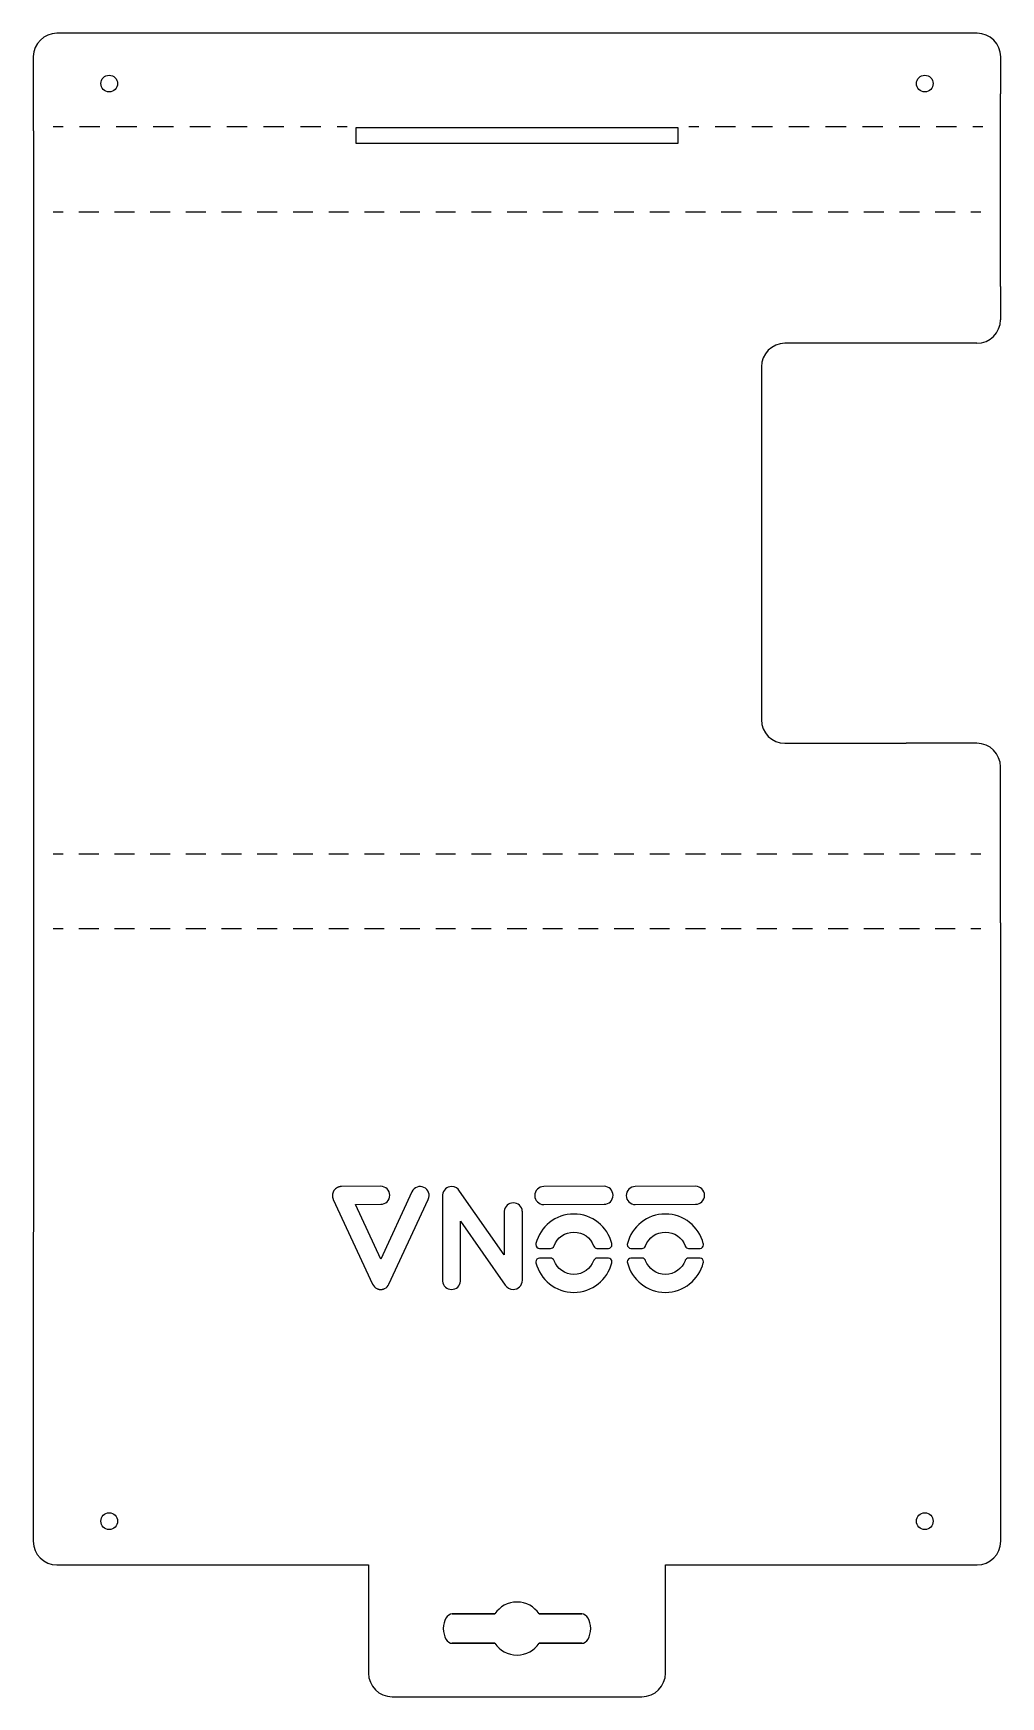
# Model space of a CAD drawing. Extents: x 14 to 274, y 11 to 458.
import ezdxf

# ---------------------------------------------------------------- set-up
doc = ezdxf.new("R2010")
doc.units = 0
doc.layers.add('Layer_1', color=7, linetype='CONTINUOUS')

msp = doc.modelspace()

# ---------------------------------------------------------------- linework, layer by layer
at = {"layer": 'Layer_1', "color": 1}
for points in [[(267.333942, 458.388182), (262.579556, 458.388182), (24.686332, 458.388182), (20.034251, 458.388182)], [(13.691306, 452.18141), (13.68425, 452.18141), (13.68425, 452.038182), (13.68425, 442.60949), (13.68425, 441.979782), (13.68425, 432.181379), (13.721292, 432.181379), (13.721292, 409.377824), (13.721292, 409.270227), (13.721292, 239.37774), (13.764683, 239.37774), (13.764683, 219.37771), (13.786217, 219.37771), (13.684261, 53.214446)], [(273.683942, 442.60949), (273.683942, 452.038182)], [(273.619031, 390.34511), (273.619031, 409.270227), (273.619031, 409.377824), (273.619031, 432.270279), (273.581989, 432.270279), (273.581989, 441.505649)], [(19.045123, 433.328754), (21.690957, 433.328754)], [(95.355331, 433.328754), (98.001164, 433.328754)], [(189.888952, 433.328754), (192.534786, 433.328754)], [(266.199163, 433.328754), (268.844996, 433.328754)], [(19.045123, 410.436019), (21.690957, 410.436019)], [(265.677252, 410.436019), (268.323085, 410.436019)], [(273.619031, 390.34511), (273.619031, 381.429004)], [(252.201928, 375.079109), (215.704245, 375.079109)], [(267.269031, 375.079109), (252.201892, 375.079109)], [(209.354245, 368.729109), (209.354245, 273.970175)], [(215.704245, 267.620175), (248.305498, 267.620175)], [(267.269031, 267.620317), (248.305461, 267.620317)], [(273.619031, 250.392202), (273.619031, 261.270458)], [(273.683953, 53.214446), (273.683953, 219.37771), (273.662448, 219.37771), (273.662448, 239.37774), (273.619056, 239.37774), (273.619056, 250.392168)], [(19.045123, 237.946874), (21.690957, 237.946874)], [(265.677252, 237.946874), (268.323085, 237.946874)], [(19.045123, 217.845599), (21.690957, 217.845599)], [(265.677252, 217.845599), (268.323085, 217.845599)], [(107.082387, 148.585645), (96.502911, 148.527762), (96.502911, 148.52446)], [(107.082387, 148.58288), (107.082387, 148.585645), (107.082387, 148.585645)], [(126.14286, 148.523359), (126.14286, 148.523359)], [(167.070594, 148.585645), (150.864313, 148.527225), (150.864313, 148.52446)], [(167.070594, 148.582343), (167.070594, 148.585645), (167.070594, 148.585645)], [(191.662513, 148.585645), (175.456232, 148.527225), (175.456232, 148.52446)], [(191.662513, 148.582343), (191.662513, 148.585645), (191.662513, 148.585645)], [(94.310177, 145.079909), (94.308524, 145.079909), (104.881937, 122.267322)], [(115.462513, 147.125484), (115.460859, 147.125484), (107.080183, 129.043393), (100.285903, 143.702439), (107.082387, 143.739918), (107.082387, 143.742656)], [(109.277878, 122.267322), (119.851289, 145.079909), (119.849635, 145.079909)], [(123.670108, 146.190058), (123.670108, 144.121906), (123.670108, 123.186182)], [(140.253971, 141.884504), (140.244048, 141.884504), (140.244048, 130.196553), (128.264488, 147.315645)], [(150.864313, 143.683671), (150.864313, 143.68147), (167.070594, 143.739354), (167.070594, 143.742119)], [(175.456232, 143.683671), (175.456232, 143.68147), (191.662513, 143.739354), (191.662513, 143.742119)], [(128.515291, 123.186182), (128.515291, 139.18742), (140.541155, 122.042984)], [(145.1201, 123.33226), (145.1201, 141.884504), (145.110177, 141.884504)], [(158.966628, 141.124932), (158.966628, 141.124932)], [(183.55579, 141.124932), (183.55579, 141.124932)], [(149.717785, 131.909162), (152.706476, 131.909162)], [(165.287412, 131.909162), (168.158693, 131.909162)], [(174.3075, 131.909162), (177.295638, 131.909162)], [(189.876577, 131.909162), (192.747855, 131.909162)], [(152.707577, 129.290902), (149.718889, 129.290902)], [(165.229534, 129.29697), (165.229534, 129.29697)], [(168.159244, 129.290902), (165.288516, 129.290902)], [(173.331299, 128.127836), (173.330746, 128.127836)], [(177.296741, 129.290902), (174.30805, 129.290902)], [(189.818699, 129.29697), (189.818699, 129.29697)], [(192.748408, 129.290902), (189.877127, 129.290902)], [(20.034263, 46.864446), (35.136327, 46.864446), (103.774181, 46.864446), (103.774181, 17.786018)], [(183.594034, 17.786018), (183.594034, 46.864446), (252.290803, 46.864446), (267.333953, 46.864446)], [(110.124181, 11.436018), (177.244034, 11.436018)]]:
    msp.add_lwpolyline(points, dxfattribs=at)
for points in [[(36.352093, 444.866213), (36.352093, 444.866213)], [(255.516064, 444.866213), (255.516064, 444.866213)], [(186.902798, 428.813588), (100.496582, 428.813588), (100.496582, 433.070204), (186.902798, 433.070204), (186.902798, 428.813588), (186.902798, 428.813588)], [(36.352093, 58.609914), (36.352093, 58.609914)], [(255.516064, 58.609914), (255.516064, 58.609914)], [(137.758878, 33.706287), (126.265378, 33.706287)], [(161.102887, 33.706287), (149.609387, 33.706287)], [(161.102887, 33.706287), (161.102887, 33.706287)], [(126.265378, 25.78747), (137.758878, 25.78747)], [(149.609387, 25.78747), (161.102887, 25.78747)]]:
    msp.add_lwpolyline(points, close=True, dxfattribs=at)
for points in [[(20.034251, 458.388182), (16.575264, 458.388182), (13.768211, 455.621699), (13.691306, 452.18141)], [(273.683942, 452.038182), (273.683942, 455.545499), (270.841258, 458.388182), (267.333942, 458.388182)], [(31.85206, 444.866213), (31.85206, 446.108696), (32.859593, 447.116229), (34.102077, 447.116229)], [(34.102077, 447.116229), (35.34456, 447.116229), (36.352093, 446.108696), (36.352093, 444.866213)], [(251.016031, 444.866213), (251.016031, 446.108696), (252.023564, 447.116229), (253.266047, 447.116229)], [(253.266047, 447.116229), (254.508883, 447.116229), (255.516064, 446.108696), (255.516064, 444.866213)], [(34.102077, 442.616196), (32.859593, 442.616196), (31.85206, 443.623729), (31.85206, 444.866213)], [(36.352093, 444.866213), (36.352093, 443.623729), (35.34456, 442.616196), (34.102077, 442.616196)], [(253.266047, 442.616196), (252.023564, 442.616196), (251.016031, 443.623729), (251.016031, 444.866213)], [(255.516064, 444.866213), (255.516064, 443.623729), (254.508883, 442.616196), (253.266047, 442.616196)], [(273.581989, 441.505649), (273.645136, 441.864777), (273.683942, 442.232371), (273.683942, 442.60949)], [(26.088861, 433.328754), (26.088861, 433.328754), (28.164785, 433.328754), (31.586186, 433.328754)], [(35.983999, 433.328754), (37.668774, 433.328754), (39.51553, 433.328754), (41.481275, 433.328754)], [(45.878861, 433.328754), (47.657426, 433.328754), (49.498365, 433.328754), (51.376085, 433.328754)], [(55.774035, 433.328754), (57.59834, 433.328754), (59.438041, 433.328754), (61.271159, 433.328754)], [(65.668926, 433.328754), (67.535286, 433.328754), (69.375802, 433.328754), (71.166308, 433.328754)], [(75.564252, 433.328754), (77.501355, 433.328754), (79.345959, 433.328754), (81.061636, 433.328754)], [(85.459564, 433.328754), (87.746798, 433.328754), (89.627295, 433.328754), (90.956915, 433.328754)], [(196.932694, 433.328754), (196.932694, 433.328754), (199.008616, 433.328754), (202.430013, 433.328754)], [(206.827828, 433.328754), (208.512605, 433.328754), (210.359363, 433.328754), (212.325105, 433.328754)], [(216.72318, 433.328754), (218.501745, 433.328754), (220.342677, 433.328754), (222.220386, 433.328754)], [(226.618309, 433.328754), (228.442602, 433.328754), (230.28229, 433.328754), (232.115391, 433.328754)], [(236.513116, 433.328754), (238.379454, 433.328754), (240.219952, 433.328754), (242.010438, 433.328754)], [(246.407802, 433.328754), (248.344777, 433.328754), (250.189278, 433.328754), (251.904864, 433.328754)], [(256.302998, 433.328754), (258.590342, 433.328754), (260.470941, 433.328754), (261.800625, 433.328754)], [(25.952724, 410.436019), (25.952724, 410.436019), (27.840706, 410.436019), (31.280077, 410.436019)], [(35.542123, 410.436019), (37.142288, 410.436019), (38.923079, 410.436019), (40.869406, 410.436019)], [(45.131174, 410.436019), (46.815698, 410.436019), (48.593899, 410.436019), (50.458693, 410.436019)], [(54.720672, 410.436019), (56.437402, 410.436019), (58.214774, 410.436019), (60.048237, 410.436019)], [(64.310156, 410.436019), (66.04395, 410.436019), (67.820856, 410.436019), (69.637492, 410.436019)], [(73.899649, 410.436019), (75.644141, 410.436019), (77.420755, 410.436019), (79.226771, 410.436019)], [(83.488855, 410.436019), (85.240992, 410.436019), (87.017612, 410.436019), (88.816397, 410.436019)], [(93.078337, 410.436019), (94.836003, 410.436019), (96.612414, 410.436019), (98.405527, 410.436019)], [(102.667435, 410.436019), (104.429602, 410.436019), (106.205951, 410.436019), (107.994633, 410.436019)], [(112.256663, 410.436019), (114.022663, 410.436019), (115.799043, 410.436019), (117.584068, 410.436019)], [(121.846063, 410.436019), (123.615309, 410.436019), (125.391596, 410.436019), (127.173276, 410.436019)], [(131.4353, 410.436019), (133.207605, 410.436019), (134.983911, 410.436019), (136.762611, 410.436019)], [(141.024263, 410.436019), (142.799367, 410.436019), (144.575581, 410.436019), (146.351317, 410.436019)], [(150.613451, 410.436019), (152.391499, 410.436019), (154.167792, 410.436019), (155.940729, 410.436019)], [(160.202618, 410.436019), (161.983598, 410.436019), (163.759865, 410.436019), (165.529779, 410.436019)], [(169.791798, 410.436019), (171.575967, 410.436019), (173.352243, 410.436019), (175.118911, 410.436019)], [(179.381034, 410.436019), (181.168892, 410.436019), (182.945284, 410.436019), (184.708382, 410.436019)], [(188.970051, 410.436019), (190.762069, 410.436019), (192.538426, 410.436019), (194.297133, 410.436019)], [(198.55885, 410.436019), (200.356256, 410.436019), (202.132825, 410.436019), (203.886319, 410.436019)], [(208.148278, 410.436019), (209.952582, 410.436019), (211.729286, 410.436019), (213.475787, 410.436019)], [(217.737885, 410.436019), (219.551665, 410.436019), (221.328378, 410.436019), (223.064829, 410.436019)], [(227.326537, 410.436019), (229.155312, 410.436019), (230.93242, 410.436019), (232.653634, 410.436019)], [(236.915475, 410.436019), (238.770984, 410.436019), (240.548775, 410.436019), (242.242543, 410.436019)], [(246.5042, 410.436019), (248.422837, 410.436019), (250.202708, 410.436019), (251.831642, 410.436019)], [(256.093448, 410.436019), (258.365396, 410.436019), (260.161442, 410.436019), (261.420672, 410.436019)], [(267.269031, 375.079109), (270.775994, 375.079109), (273.619031, 377.922145), (273.619031, 381.429109)], [(215.704245, 375.079109), (212.197281, 375.079109), (209.354245, 372.236073), (209.354245, 368.729109)], [(209.354245, 273.970175), (209.354245, 270.463212), (212.197281, 267.620175), (215.704245, 267.620175)], [(273.619031, 261.270317), (273.619031, 264.77728), (270.775994, 267.620317), (267.269031, 267.620317)], [(25.952724, 237.946874), (25.952724, 237.946874), (27.840706, 237.946874), (31.280077, 237.946874)], [(35.542123, 237.946874), (37.142288, 237.946874), (38.923079, 237.946874), (40.869406, 237.946874)], [(45.131174, 237.946874), (46.815698, 237.946874), (48.593899, 237.946874), (50.458693, 237.946874)], [(54.720672, 237.946874), (56.437402, 237.946874), (58.214774, 237.946874), (60.048237, 237.946874)], [(64.310156, 237.946874), (66.04395, 237.946874), (67.820856, 237.946874), (69.637492, 237.946874)], [(73.899649, 237.946874), (75.644141, 237.946874), (77.420755, 237.946874), (79.226771, 237.946874)], [(83.488855, 237.946874), (85.240992, 237.946874), (87.017612, 237.946874), (88.816397, 237.946874)], [(93.078337, 237.946874), (94.836003, 237.946874), (96.612414, 237.946874), (98.405527, 237.946874)], [(102.667435, 237.946874), (104.429602, 237.946874), (106.205951, 237.946874), (107.994633, 237.946874)], [(112.256663, 237.946874), (114.022663, 237.946874), (115.799043, 237.946874), (117.584068, 237.946874)], [(121.846063, 237.946874), (123.615309, 237.946874), (125.391596, 237.946874), (127.173276, 237.946874)], [(131.4353, 237.946874), (133.207605, 237.946874), (134.983911, 237.946874), (136.762611, 237.946874)], [(141.024263, 237.946874), (142.799367, 237.946874), (144.575581, 237.946874), (146.351317, 237.946874)], [(150.613451, 237.946874), (152.391499, 237.946874), (154.167792, 237.946874), (155.940729, 237.946874)], [(160.202618, 237.946874), (161.983598, 237.946874), (163.759865, 237.946874), (165.529779, 237.946874)], [(169.791798, 237.946874), (171.575967, 237.946874), (173.352243, 237.946874), (175.118911, 237.946874)], [(179.381034, 237.946874), (181.168892, 237.946874), (182.945284, 237.946874), (184.708382, 237.946874)], [(188.970051, 237.946874), (190.762069, 237.946874), (192.538426, 237.946874), (194.297133, 237.946874)], [(198.55885, 237.946874), (200.356256, 237.946874), (202.132825, 237.946874), (203.886319, 237.946874)], [(208.148278, 237.946874), (209.952582, 237.946874), (211.729286, 237.946874), (213.475787, 237.946874)], [(217.737885, 237.946874), (219.551665, 237.946874), (221.328378, 237.946874), (223.064829, 237.946874)], [(227.326537, 237.946874), (229.155312, 237.946874), (230.93242, 237.946874), (232.653634, 237.946874)], [(236.915475, 237.946874), (238.770984, 237.946874), (240.548775, 237.946874), (242.242543, 237.946874)], [(246.5042, 237.946874), (248.422837, 237.946874), (250.202708, 237.946874), (251.831642, 237.946874)], [(256.093448, 237.946874), (258.365396, 237.946874), (260.161442, 237.946874), (261.420672, 237.946874)], [(25.952724, 217.845599), (25.952724, 217.845599), (27.840706, 217.845599), (31.280077, 217.845599)], [(35.542123, 217.845599), (37.142288, 217.845599), (38.923079, 217.845599), (40.869406, 217.845599)], [(45.131174, 217.845599), (46.815698, 217.845599), (48.593899, 217.845599), (50.458693, 217.845599)], [(54.720672, 217.845599), (56.437402, 217.845599), (58.214774, 217.845599), (60.048237, 217.845599)], [(64.310156, 217.845599), (66.04395, 217.845599), (67.820856, 217.845599), (69.637492, 217.845599)], [(73.899649, 217.845599), (75.644141, 217.845599), (77.420755, 217.845599), (79.226771, 217.845599)], [(83.488855, 217.845599), (85.240992, 217.845599), (87.017612, 217.845599), (88.816397, 217.845599)], [(93.078337, 217.845599), (94.836003, 217.845599), (96.612414, 217.845599), (98.405524, 217.845599)], [(102.667432, 217.845599), (104.4296, 217.845599), (106.205949, 217.845599), (107.994633, 217.845599)], [(112.256663, 217.845599), (114.022663, 217.845599), (115.799043, 217.845599), (117.584068, 217.845599)], [(121.846063, 217.845599), (123.615306, 217.845599), (125.391596, 217.845599), (127.173276, 217.845599)], [(131.4353, 217.845599), (133.207602, 217.845599), (134.983909, 217.845599), (136.762611, 217.845599)], [(141.024263, 217.845599), (142.799367, 217.845599), (144.575581, 217.845599), (146.351317, 217.845599)], [(150.613451, 217.845599), (152.391499, 217.845599), (154.167792, 217.845599), (155.940729, 217.845599)], [(160.202618, 217.845599), (161.983598, 217.845599), (163.759865, 217.845599), (165.529779, 217.845599)], [(169.791798, 217.845599), (171.575967, 217.845599), (173.352243, 217.845599), (175.118911, 217.845599)], [(179.381034, 217.845599), (181.168892, 217.845599), (182.945284, 217.845599), (184.708382, 217.845599)], [(188.970051, 217.845599), (190.762069, 217.845599), (192.538426, 217.845599), (194.297133, 217.845599)], [(198.55885, 217.845599), (200.356256, 217.845599), (202.132825, 217.845599), (203.886319, 217.845599)], [(208.148278, 217.845599), (209.952582, 217.845599), (211.729286, 217.845599), (213.475787, 217.845599)], [(217.737885, 217.845599), (219.551665, 217.845599), (221.328378, 217.845599), (223.064829, 217.845599)], [(227.326537, 217.845599), (229.155312, 217.845599), (230.93242, 217.845599), (232.653634, 217.845599)], [(236.915475, 217.845599), (238.770984, 217.845599), (240.548775, 217.845599), (242.242543, 217.845599)], [(246.5042, 217.845599), (248.422837, 217.845599), (250.202708, 217.845599), (251.831642, 217.845599)], [(256.093448, 217.845599), (258.365396, 217.845599), (260.161442, 217.845599), (261.420672, 217.845599)], [(94.54224, 147.517942), (94.508374, 147.471009), (94.476666, 147.42368), (94.446327, 147.37463)], [(94.581926, 147.57196), (94.568521, 147.553897), (94.555293, 147.53592), (94.54224, 147.517942)], [(94.685556, 147.698198), (94.649572, 147.657275), (94.615087, 147.614998), (94.581926, 147.57196)], [(94.735165, 147.752751), (94.718231, 147.734689), (94.701783, 147.716542), (94.685556, 147.698198)], [(94.849817, 147.867418), (94.810306, 147.830362), (94.771853, 147.792262), (94.735165, 147.752751)], [(94.902184, 147.914803), (94.884206, 147.899281), (94.867103, 147.883279), (94.849817, 147.867418)], [(95.036129, 148.025067), (94.990268, 147.98979), (94.945223, 147.95327), (94.902184, 147.914803)], [(95.081327, 148.05868), (95.065805, 148.047673), (95.051299, 148.036356), (95.036129, 148.025067)], [(95.245039, 148.167815), (95.188947, 148.133582), (95.134244, 148.097486), (95.081327, 148.05868)], [(95.274805, 148.186019), (95.264927, 148.180092), (95.254916, 148.173742), (95.245039, 148.167815)], [(95.47269, 148.291288), (95.404604, 148.259199), (95.33901, 148.223752), (95.274805, 148.186019)], [(95.480959, 148.295154), (95.478137, 148.292332), (95.475541, 148.292699), (95.47269, 148.291288)], [(95.485921, 148.29792), (95.484228, 148.29792), (95.48237, 148.297976), (95.480959, 148.295154)], [(95.701996, 148.38555), (95.628265, 148.359868), (95.556124, 148.330375), (95.485921, 148.29792)], [(95.715226, 148.390517), (95.710626, 148.387695), (95.706596, 148.387525), (95.701996, 148.38555)], [(95.923035, 148.451703), (95.85248, 148.434205), (95.78296, 148.414167), (95.715226, 148.390517)], [(95.954452, 148.459972), (95.943869, 148.45715), (95.933633, 148.454243), (95.923035, 148.451703)], [(96.141314, 148.494685), (96.07852, 148.48509), (96.015835, 148.474026), (95.954452, 148.459972)], [(96.198642, 148.503519), (96.179592, 148.500696), (96.160717, 148.497507), (96.141314, 148.494685)], [(96.364558, 148.517856), (96.308819, 148.514751), (96.253323, 148.510574), (96.198642, 148.503519)], [(96.443382, 148.521694), (96.416938, 148.521694), (96.391016, 148.518984), (96.364558, 148.517856)], [(96.502911, 148.52446), (96.482817, 148.52446), (96.463491, 148.521976), (96.443382, 148.521694)], [(109.502773, 146.16305), (109.502773, 147.499739), (108.419062, 148.58288), (107.082387, 148.58288)], [(118.678853, 148.296255), (117.467414, 148.861066), (116.02731, 148.336923), (115.462513, 147.125484)], [(119.849635, 145.079909), (120.414432, 146.291348), (119.890294, 147.731472), (118.678853, 148.296255)], [(126.14286, 148.523359), (124.847107, 148.523359), (123.785554, 147.526042), (123.681132, 146.256748)], [(128.264488, 147.315645), (127.833041, 148.038134), (127.045971, 148.523359), (126.14286, 148.523359)], [(150.864313, 148.52446), (149.527638, 148.52446), (148.443927, 147.440754), (148.443927, 146.104065)], [(169.49098, 146.161949), (169.49098, 147.498638), (168.407269, 148.582343), (167.070594, 148.582343)], [(175.456232, 148.52446), (174.119557, 148.52446), (173.035846, 147.440754), (173.035846, 146.104065)], [(194.082899, 146.161949), (194.082899, 147.498638), (192.999188, 148.582343), (191.662513, 148.582343)], [(94.086384, 146.175185), (94.085819, 146.151196), (94.083076, 146.127518), (94.083076, 146.103529)], [(94.083076, 146.103529), (94.083076, 146.089136), (94.084448, 146.074968), (94.08473, 146.060518)], [(94.08473, 146.060518), (94.085331, 146.016774), (94.088735, 145.973086), (94.091895, 145.929342)], [(94.092449, 146.294227), (94.08926, 146.254716), (94.087795, 146.215063), (94.086384, 146.175185)], [(94.091895, 145.929342), (94.094435, 145.892653), (94.097035, 145.855456), (94.101268, 145.819106)], [(94.10733, 146.429834), (94.101347, 146.385046), (94.095976, 146.339749), (94.092449, 146.294227)], [(94.101268, 145.819106), (94.10584, 145.77855), (94.112402, 145.738588), (94.119457, 145.698371)], [(94.121111, 146.518029), (94.115805, 146.488762), (94.111592, 146.459468), (94.10733, 146.429834)], [(94.119457, 145.698371), (94.126174, 145.657449), (94.133224, 145.61678), (94.142058, 145.576564)], [(94.154185, 146.676243), (94.141485, 146.624032), (94.130269, 146.571651), (94.121111, 146.518029)], [(94.142058, 145.576564), (94.149819, 145.542697), (94.158793, 145.509197), (94.167966, 145.475698)], [(94.169619, 146.736328), (94.163975, 146.71629), (94.159124, 146.696365), (94.154185, 146.676243)], [(94.167966, 145.475698), (94.180327, 145.429836), (94.192835, 145.385076), (94.207652, 145.340626)], [(94.222536, 146.90775), (94.202781, 146.851305), (94.185492, 146.794522), (94.169619, 146.736328)], [(94.207652, 145.340626), (94.21753, 145.311331), (94.229039, 145.28246), (94.239622, 145.253532)], [(94.239072, 146.952397), (94.233427, 146.937439), (94.227839, 146.922566), (94.222536, 146.90775)], [(94.310731, 147.123819), (94.284625, 147.067741), (94.260944, 147.010958), (94.239072, 146.952397)], [(94.239622, 145.253532), (94.257599, 145.20626), (94.275935, 145.15958), (94.296397, 145.114086)], [(94.296397, 145.114086), (94.301335, 145.102797), (94.3049, 145.090916), (94.310177, 145.079909)], [(94.331124, 147.166265), (94.324068, 147.152154), (94.317416, 147.13793), (94.310731, 147.123819)], [(94.417665, 147.327216), (94.38662, 147.274667), (94.357935, 147.22096), (94.331124, 147.166265)], [(94.446327, 147.37463), (94.436449, 147.358825), (94.426851, 147.343106), (94.417665, 147.327216)], [(107.082387, 143.742656), (108.419062, 143.742656), (109.502773, 144.826389), (109.502773, 146.16305)], [(123.681132, 146.256748), (123.674782, 146.23417), (123.670108, 146.211564), (123.670108, 146.190058)], [(142.682076, 144.121906), (141.403256, 144.121906), (140.35663, 143.136866), (140.253971, 141.884504)], [(145.110177, 141.884504), (145.007519, 143.136866), (143.960895, 144.121906), (142.682076, 144.121906)], [(148.443927, 146.104065), (148.443927, 144.767404), (149.527638, 143.683671), (150.864313, 143.683671)], [(167.070594, 143.742119), (168.407269, 143.742119), (169.49098, 144.825288), (169.49098, 146.161949)], [(173.035846, 146.104065), (173.035846, 144.767404), (174.119557, 143.683671), (175.456232, 143.683671)], [(191.662513, 143.742119), (192.999188, 143.742119), (194.082899, 144.825288), (194.082899, 146.161949)], [(158.966628, 141.124932), (154.04185, 141.124932), (149.912519, 137.740269), (148.765285, 133.171458)], [(169.167418, 133.173123), (168.019832, 137.741256), (163.8907, 141.124932), (158.966628, 141.124932)], [(183.55579, 141.124932), (178.631009, 141.124932), (174.50168, 137.740269), (173.35445, 133.171458)], [(193.756579, 133.173123), (192.608996, 137.741256), (188.479862, 141.124932), (183.55579, 141.124932)], [(153.652361, 132.613081), (154.464456, 134.758337), (156.536695, 136.283607), (158.966628, 136.283607)], [(158.966628, 136.283607), (161.396914, 136.283607), (163.469153, 134.757914), (164.280895, 132.61198)], [(178.241523, 132.613081), (179.053617, 134.758337), (181.125856, 136.283607), (183.55579, 136.283607)], [(183.55579, 136.283607), (185.986076, 136.283607), (188.058315, 134.757914), (188.870057, 132.61198)], [(148.741034, 133.071692), (148.731523, 133.016659), (148.723945, 132.960864), (148.723945, 132.903008)], [(148.723945, 132.903008), (148.723945, 132.353719), (149.16851, 131.909162), (149.717785, 131.909162)], [(148.765285, 133.171458), (148.756791, 133.138297), (148.749162, 133.104853), (148.741034, 133.071692)], [(152.706476, 131.909162), (153.10829, 131.909162), (153.452181, 132.148346), (153.608814, 132.491246)], [(153.608814, 132.491246), (153.623278, 132.531829), (153.637206, 132.572864), (153.652361, 132.613081)], [(164.280895, 132.61198), (164.29677, 132.569986), (164.31183, 132.526975), (164.326646, 132.484642)], [(164.326646, 132.484642), (164.475871, 132.159381), (164.794297, 131.931458), (165.170005, 131.909162)], [(165.170005, 131.909162), (165.189761, 131.907751), (165.208339, 131.903123), (165.228434, 131.903123)], [(165.228434, 131.903123), (165.248542, 131.903123), (165.267657, 131.909162), (165.287412, 131.909162)], [(168.158693, 131.909162), (168.178449, 131.907751), (168.196999, 131.903123), (168.217122, 131.903123)], [(168.217122, 131.903123), (168.23723, 131.903123), (168.255795, 131.909162), (168.27555, 131.909162)], [(168.27555, 131.909162), (168.796603, 131.93984), (169.210965, 132.36814), (169.210965, 132.89694)], [(169.194426, 133.062322), (169.185621, 133.099378), (169.176929, 133.136434), (169.167418, 133.173123)], [(169.210965, 132.89694), (169.210965, 132.953385), (169.203599, 133.008362), (169.194426, 133.062322)], [(173.330195, 133.071692), (173.320685, 133.016659), (173.313107, 132.960864), (173.313107, 132.903008)], [(173.313107, 132.903008), (173.313107, 132.353719), (173.758225, 131.909162), (174.3075, 131.909162)], [(173.35445, 133.171458), (173.345983, 133.138297), (173.338323, 133.104853), (173.330195, 133.071692)], [(177.295638, 131.909162), (177.697452, 131.909162), (178.041345, 132.148346), (178.197978, 132.491246)], [(178.197978, 132.491246), (178.212442, 132.531829), (178.226339, 132.572864), (178.241523, 132.613081)], [(188.870057, 132.61198), (188.885929, 132.569986), (188.900991, 132.526975), (188.915808, 132.484642)], [(188.915808, 132.484642), (189.065033, 132.159381), (189.383458, 131.931458), (189.759167, 131.909162)], [(189.759167, 131.909162), (189.778922, 131.907751), (189.797501, 131.903123), (189.817595, 131.903123)], [(189.817595, 131.903123), (189.837703, 131.903123), (189.856821, 131.909162), (189.876577, 131.909162)], [(192.747855, 131.909162), (192.76761, 131.907751), (192.786192, 131.903123), (192.806286, 131.903123)], [(192.806286, 131.903123), (192.826392, 131.903123), (192.844959, 131.909162), (192.864715, 131.909162)], [(192.864715, 131.909162), (193.385765, 131.93984), (193.800126, 132.36814), (193.800126, 132.89694)], [(193.783591, 133.062322), (193.774785, 133.099378), (193.765751, 133.136434), (193.756579, 133.173123)], [(193.800126, 132.89694), (193.800126, 132.953385), (193.792763, 133.008362), (193.783591, 133.062322)], [(149.718889, 129.290902), (149.169617, 129.290902), (148.725049, 128.845781), (148.725049, 128.29652)], [(148.725049, 128.29652), (148.725049, 128.238665), (148.732073, 128.18287), (148.741584, 128.127836)], [(148.741584, 128.127836), (148.749712, 128.094675), (148.757922, 128.061768), (148.766389, 128.028607)], [(148.766389, 128.028607), (149.913625, 123.459768), (154.043304, 120.075133), (158.967729, 120.075133)], [(153.609918, 128.708254), (153.453284, 129.051154), (153.109394, 129.290902), (152.707577, 129.290902)], [(153.653465, 128.587012), (153.638309, 128.627228), (153.624384, 128.667699), (153.609918, 128.708254)], [(158.967178, 124.915893), (156.537245, 124.915893), (154.465562, 126.441784), (153.653465, 128.587012)], [(164.281996, 128.588112), (163.470254, 126.442151), (161.397465, 124.915893), (158.967178, 124.915893)], [(158.967729, 120.075133), (163.891801, 120.075133), (168.020935, 123.458865), (169.168521, 128.02697)], [(164.327747, 128.714887), (164.31293, 128.672553), (164.297871, 128.630079), (164.281996, 128.588112)], [(165.171106, 129.290902), (164.795398, 129.268607), (164.476972, 129.040148), (164.327747, 128.714887)], [(165.229534, 129.29697), (165.209412, 129.29697), (165.190861, 129.292313), (165.171106, 129.290902)], [(165.287966, 129.290902), (165.26841, 129.291015), (165.249459, 129.29697), (165.229534, 129.29697)], [(165.288516, 129.290902), (165.288333, 129.290902), (165.288146, 129.290902), (165.287966, 129.290902)], [(168.218225, 129.29697), (168.198103, 129.29697), (168.178999, 129.292313), (168.159244, 129.290902)], [(168.276654, 129.290902), (168.256898, 129.290902), (168.238334, 129.29697), (168.218225, 129.29697)], [(169.212065, 128.30256), (169.212065, 128.831388), (168.797707, 129.260196), (168.276654, 129.290902)], [(169.168521, 128.02697), (169.178032, 128.063659), (169.186725, 128.100743), (169.19553, 128.13777)], [(169.19553, 128.13777), (169.204702, 128.19176), (169.212065, 128.246116), (169.212065, 128.30256)], [(174.30805, 129.290902), (173.758775, 129.290902), (173.31421, 128.845781), (173.31421, 128.29652)], [(173.31421, 128.29652), (173.31421, 128.238665), (173.321788, 128.18287), (173.331299, 128.127836)], [(173.330746, 128.127836), (173.338874, 128.094675), (173.347084, 128.061768), (173.35555, 128.028607)], [(173.35555, 128.028607), (174.502784, 123.459768), (178.632468, 120.075133), (183.556893, 120.075133)], [(178.199079, 128.708254), (178.042446, 129.051154), (177.698552, 129.290902), (177.296741, 129.290902)], [(178.242626, 128.587012), (178.227471, 128.627228), (178.213543, 128.667699), (178.199079, 128.708254)], [(183.556893, 124.915893), (181.12696, 124.915893), (179.05472, 126.441784), (178.242626, 128.587012)], [(188.87116, 128.588112), (188.059421, 126.442151), (185.987179, 124.915893), (183.556893, 124.915893)], [(183.556893, 120.075133), (188.480965, 120.075133), (192.610099, 123.458865), (193.757683, 128.02697)], [(188.916908, 128.714887), (188.902092, 128.672553), (188.887035, 128.630079), (188.87116, 128.588112)], [(189.76027, 129.290902), (189.384565, 129.268607), (189.066136, 129.040148), (188.916908, 128.714887)], [(189.818699, 129.29697), (189.798604, 129.29697), (189.780026, 129.292313), (189.76027, 129.290902)], [(189.877127, 129.290902), (189.857372, 129.290902), (189.838807, 129.29697), (189.818699, 129.29697)], [(192.807387, 129.29697), (192.787264, 129.29697), (192.768164, 129.292313), (192.748408, 129.290902)], [(192.865815, 129.290902), (192.84606, 129.290902), (192.827495, 129.29697), (192.807387, 129.29697)], [(193.80123, 128.30256), (193.80123, 128.831388), (193.386865, 129.260196), (192.865815, 129.290902)], [(193.757683, 128.02697), (193.767194, 128.063659), (193.775886, 128.100743), (193.784691, 128.13777)], [(193.784691, 128.13777), (193.793864, 128.19176), (193.80123, 128.246116), (193.80123, 128.30256)], [(104.881937, 122.267322), (105.113006, 121.766039), (105.51537, 121.339799), (106.055473, 121.088254)], [(106.055473, 121.088254), (106.117209, 121.059327), (106.179739, 121.034943), (106.242886, 121.011659)], [(106.242886, 121.011659), (106.247119, 121.008837), (106.25133, 121.008668), (106.255563, 121.006692)], [(106.255563, 121.006692), (106.317299, 120.984397), (106.379631, 120.965742), (106.442425, 120.948808)], [(106.442425, 120.948808), (106.455831, 120.944857), (106.469259, 120.940342), (106.482665, 120.936673)], [(106.482665, 120.936673), (106.539462, 120.92228), (106.596392, 120.911104), (106.653542, 120.900859)], [(106.653542, 120.900859), (106.674708, 120.896908), (106.695962, 120.89211), (106.717482, 120.888723)], [(106.717482, 120.888723), (106.767224, 120.881386), (106.81712, 120.876983), (106.866862, 120.87275)], [(106.866862, 120.87275), (106.897201, 120.869927), (106.927673, 120.866456), (106.958364, 120.86448)], [(106.958364, 120.86448), (106.999286, 120.861658), (107.039613, 120.861715), (107.080183, 120.861715)], [(107.080183, 120.861715), (107.120752, 120.861715), (107.160528, 120.861658), (107.201451, 120.86448)], [(107.201451, 120.86448), (107.232142, 120.867303), (107.262614, 120.869927), (107.292953, 120.87275)], [(107.292953, 120.87275), (107.342694, 120.876983), (107.392589, 120.881103), (107.44233, 120.888723)], [(107.44233, 120.888723), (107.463864, 120.891828), (107.484751, 120.896908), (107.50627, 120.900859)], [(107.50627, 120.900859), (107.56342, 120.911019), (107.62035, 120.922195), (107.677148, 120.936673)], [(107.677148, 120.936673), (107.690553, 120.940342), (107.703981, 120.944886), (107.717387, 120.948272)], [(107.717387, 120.948272), (107.780181, 120.965488), (107.84271, 120.984453), (107.904799, 121.006692)], [(107.904799, 121.006692), (107.908666, 121.009514), (107.91251, 121.010248), (107.916376, 121.011659)], [(107.916376, 121.011659), (107.979523, 121.034802), (108.042253, 121.059327), (108.104342, 121.088254)], [(108.104342, 121.088254), (108.644092, 121.339799), (109.046456, 121.765672), (109.277878, 122.267322)], [(123.670108, 123.186182), (123.670108, 123.167555), (123.673777, 123.148082), (123.678377, 123.128326)], [(123.678377, 123.128326), (123.757399, 121.862559), (124.804972, 120.860078), (126.090494, 120.860078)], [(126.090494, 120.860078), (127.373547, 120.860078), (128.420966, 121.859455), (128.503164, 123.121694)], [(128.503164, 123.121694), (128.510219, 123.143425), (128.515291, 123.165382), (128.515291, 123.186182)], [(140.541155, 122.042984), (140.975777, 121.334239), (141.755724, 120.860078), (142.647899, 120.860078)], [(142.647899, 120.860078), (144.013501, 120.860078), (145.1201, 121.96701), (145.1201, 123.33226)], [(31.85206, 58.609914), (31.85206, 59.852397), (32.859593, 60.859931), (34.102077, 60.859931)], [(34.102077, 56.359897), (32.859593, 56.359897), (31.85206, 57.367431), (31.85206, 58.609914)], [(34.102077, 60.859931), (35.34456, 60.859931), (36.352093, 59.852397), (36.352093, 58.609914)], [(36.352093, 58.609914), (36.352093, 57.367431), (35.34456, 56.359897), (34.102077, 56.359897)], [(251.016031, 58.609914), (251.016031, 59.852397), (252.023564, 60.859931), (253.266047, 60.859931)], [(253.266047, 56.359897), (252.023564, 56.359897), (251.016031, 57.367431), (251.016031, 58.609914)], [(253.266047, 60.859931), (254.508883, 60.859931), (255.516064, 59.852397), (255.516064, 58.609914)], [(255.516064, 58.609914), (255.516064, 57.367431), (254.508883, 56.359897), (253.266047, 56.359897)], [(13.684261, 53.214446), (13.684261, 49.707468), (16.526945, 46.864446), (20.034263, 46.864446)], [(267.333953, 46.864446), (270.84127, 46.864446), (273.683953, 49.707468), (273.683953, 53.214446)], [(143.684131, 36.873864), (141.213276, 36.873864), (139.037342, 35.615859), (137.758878, 33.706287)], [(149.609387, 33.706287), (148.33092, 35.615859), (146.154634, 36.873864), (143.684131, 36.873864)], [(126.265378, 33.706287), (124.951634, 33.706287), (123.886598, 31.933564), (123.886598, 29.746709)], [(163.481667, 29.746709), (163.481667, 31.933564), (162.416631, 33.706287), (161.102887, 33.706287)], [(123.886598, 29.746709), (123.886598, 27.560192), (124.951634, 25.78747), (126.265378, 25.78747)], [(161.102887, 25.78747), (162.416631, 25.78747), (163.481667, 27.560192), (163.481667, 29.746709)], [(137.758878, 25.78747), (139.037345, 23.877531), (141.213276, 22.619892), (143.684131, 22.619892)], [(143.684131, 22.619892), (146.154634, 22.619892), (148.33092, 23.877531), (149.609387, 25.78747)], [(103.774181, 17.786018), (103.774181, 14.279068), (106.617217, 11.436018), (110.124181, 11.436018)], [(177.244034, 11.436018), (180.750997, 11.436018), (183.594034, 14.279068), (183.594034, 17.786018)]]:
    msp.add_open_spline(points, degree=3, dxfattribs=at)

doc.saveas('drawing.dxf')
